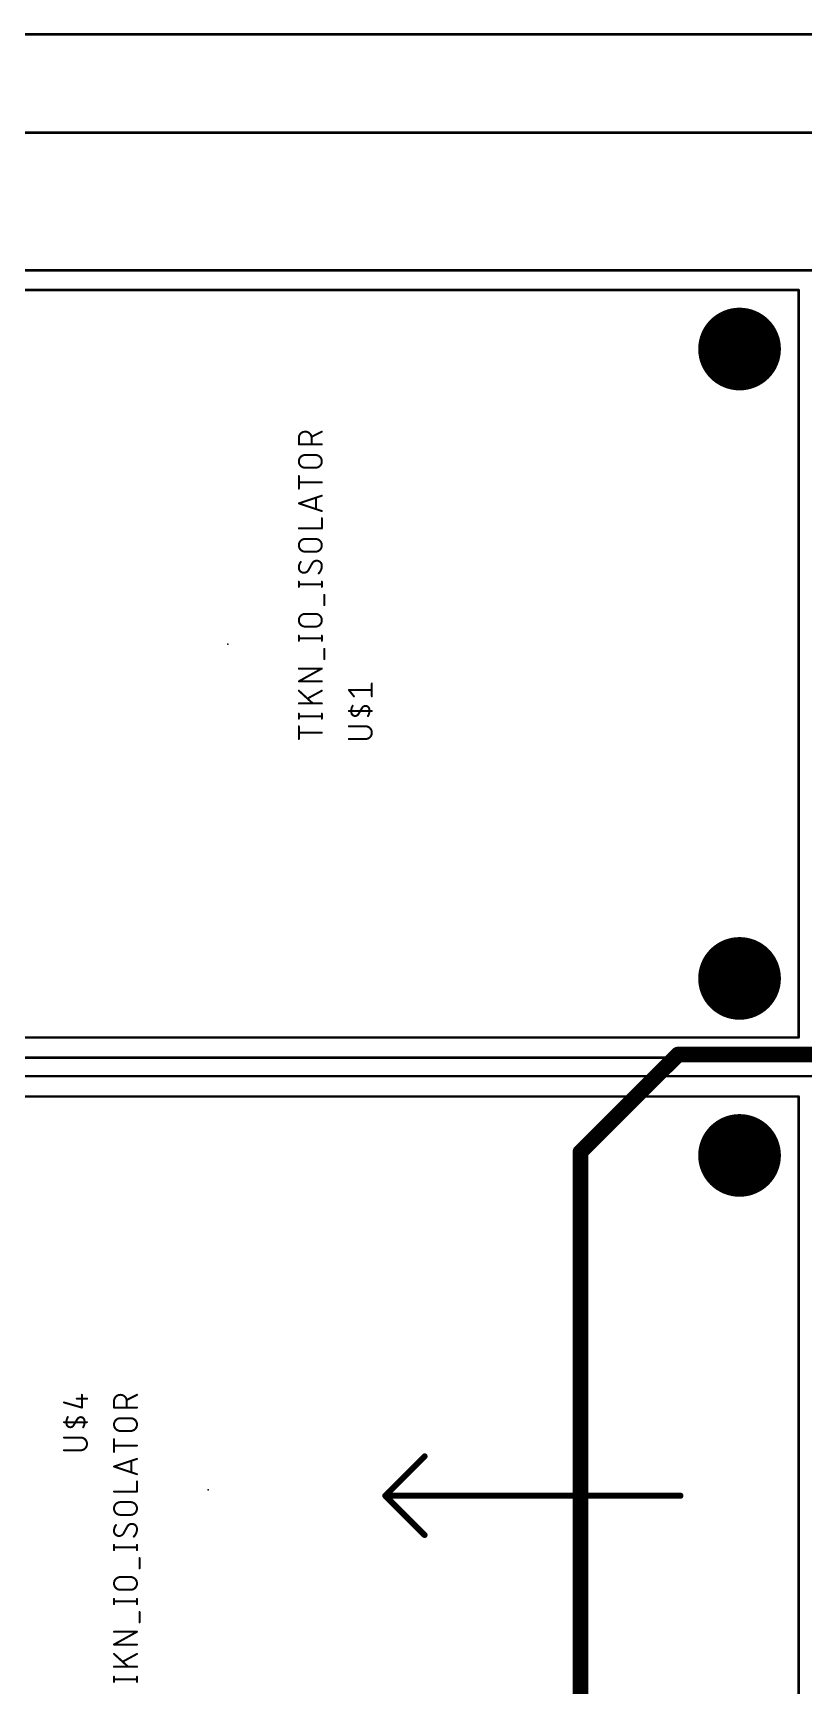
# Model space of a CAD drawing. Extents: x -13 to 157, y -166 to 8.
# Drawn here: x 44.1 to 83.3, y -84 to 0.1 of the extents above; entities that cross this region are included whole.
import ezdxf

# ---------------------------------------------------------------- set-up
doc = ezdxf.new("R2010")
doc.units = 0
for name, color, linetype in [('1', 12, 'CONTINUOUS'), ('20', 31, 'CONTINUOUS'), ('21', 253, 'CONTINUOUS'), ('23', 53, 'CONTINUOUS'), ('25', 253, 'CONTINUOUS'), ('29', 253, 'CONTINUOUS'), ('30', 253, 'CONTINUOUS'), ('51', 253, 'CONTINUOUS')]:
    doc.layers.add(name, color=color, linetype=linetype)

msp = doc.modelspace()

# ---------------------------------------------------------------- linework, layer by layer
at = {"layer": '1', "const_width": 0.8}
for points in [[(76.8718, -51.8718), (71.92, -56.8236)], [(76.8718, -51.8718), (89.97, -51.8718)], [(71.92, -96), (71.92, -56.8236)]]:
    msp.add_lwpolyline(points, dxfattribs=at)
at = {"layer": '1', "const_width": 0.4}
for points in [[(76.8718, -51.6718, 1), (76.8718, -52.0718)], [(77.0132, -52.0132, 1), (76.7304, -51.7304)], [(72.12, -56.8236, 1), (71.72, -56.8236)], [(71.7786, -56.6822, 1), (72.0614, -56.9651)]]:
    msp.add_lwpolyline(points, format="xyb", dxfattribs=at)
at = {"layer": '20'}
msp.add_line((132, 0), (0, 0), dxfattribs=at)
for centre in [(80, -16), (80, -48), (80, -57)]:
    msp.add_circle(centre, 2, dxfattribs=at)
at = {"layer": '21'}
for points, const_width in [([(15.5, -12), (91.5, -12)], 0.127), ([(35, -13), (83, -13)], 0.127), ([(83, -13), (83, -51)], 0.127), ([(58.7792, -20.1995), (58.2599, -20.4591)], 0.1016), ([(57.6108, -20.8486), (57.6108, -20.524)], 0.1016), ([(58.7792, -20.8486), (57.6108, -20.8486)], 0.1016), ([(58.2599, -20.524), (58.2599, -20.8486)], 0.1016), ([(57.9354, -21.3879), (58.4546, -21.3879)], 0.1016), ([(57.6108, -23.1038), (57.6108, -22.4547)], 0.1016), ([(58.4546, -22.037), (57.9354, -22.037)], 0.1016), ([(58.7792, -22.7793), (57.6108, -22.7793)], 0.1016), ([(57.6108, -23.8461), (58.7792, -23.4566)], 0.1016), ([(58.4871, -23.554), (58.4871, -24.1382)], 0.1016), ([(58.7792, -24.2355), (57.6108, -23.8461)], 0.1016), ([(57.6108, -25.1209), (58.7792, -25.1209)], 0.1016), ([(58.7792, -25.1209), (58.7792, -24.6016)], 0.1016), ([(57.9354, -25.6551), (58.4546, -25.6551)], 0.1016), ([(58.4546, -26.3042), (57.9354, -26.3042)], 0.1016), ([(58.2924, -26.8898), (58.0976, -27.2468)], 0.1016), ([(57.6108, -28.0907), (57.6108, -27.831)], 0.1016), ([(57.6108, -27.9609), (58.7792, -27.9609)], 0.1016), ([(58.7792, -28.0907), (58.7792, -27.831)], 0.1016), ([(58.909, -29.0206), (58.909, -28.5013)], 0.1016), ([(57.9354, -29.4651), (58.4546, -29.4651)], 0.1016), ([(58.4546, -30.1142), (57.9354, -30.1142)], 0.1016), ([(57.6108, -30.8339), (57.6108, -30.5742)], 0.1016), ([(57.6108, -30.7041), (58.7792, -30.7041)], 0.1016), ([(58.7792, -30.8339), (58.7792, -30.5742)], 0.1016), ([(58.909, -31.7638), (58.909, -31.2445)], 0.1016), ([(57.6108, -32.8955), (58.7792, -32.2464)], 0.1016), ([(58.7792, -32.2464), (57.6108, -32.2464)], 0.1016), ([(58.7792, -32.8955), (57.6108, -32.8955)], 0.1016), ([(57.6108, -33.3725), (58.3248, -34.0216)], 0.1016), ([(58.7792, -33.3725), (58.0652, -33.7619)], 0.1016), ([(60.4104, -33.6575), (60.1508, -33.333)], 0.1016), ([(60.1508, -33.333), (61.3192, -33.333)], 0.1016), ([(61.3192, -33.6575), (61.3192, -33.0084)], 0.1016), ([(58.7792, -34.0216), (57.6108, -34.0216)], 0.1016), ([(61.3192, -34.3997), (60.1508, -34.3997)], 0.1016), ([(60.735, -34.3997), (60.6376, -34.562)], 0.1016), ([(60.735, -34.3997), (60.8324, -34.2375)], 0.1016), ([(57.6108, -34.7963), (57.6108, -34.5366)], 0.1016), ([(57.6108, -34.6664), (58.7792, -34.6664)], 0.1016), ([(57.6108, -35.8292), (57.6108, -35.1801)], 0.1016), ([(58.7792, -34.7963), (58.7792, -34.5366)], 0.1016), ([(60.9946, -35.1801), (60.1508, -35.1801)], 0.1016), ([(58.7792, -35.5046), (57.6108, -35.5046)], 0.1016), ([(60.1508, -35.8292), (60.9946, -35.8292)], 0.1016), ([(83, -51), (35, -51)], 0.127), ([(15.5, -52.032), (91.5, -52.032)], 0.127), ([(91.5, -52.968), (15.5, -52.968)], 0.127), ([(35, -54), (83, -54)], 0.127), ([(83, -54), (83, -92)], 0.127), ([(45.6808, -69.5603), (46.5896, -69.8199)], 0.1016), ([(46.3299, -69.3655), (46.8492, -69.3655)], 0.1016), ([(46.5896, -69.8199), (46.5896, -69.1708)], 0.1016), ([(48.2208, -69.8199), (48.2208, -69.4954)], 0.1016), ([(49.3892, -69.1708), (48.8699, -69.4304)], 0.1016), ([(48.8699, -69.4954), (48.8699, -69.8199)], 0.1016), ([(46.8492, -70.5622), (45.6808, -70.5622)], 0.1016), ([(46.265, -70.5622), (46.1676, -70.7244)], 0.1016), ([(46.265, -70.5622), (46.3624, -70.3999)], 0.1016), ([(49.3892, -69.8199), (48.2208, -69.8199)], 0.1016), ([(48.5454, -70.3593), (49.0646, -70.3593)], 0.1016), ([(46.5246, -71.3425), (45.6808, -71.3425)], 0.1016), ([(48.2208, -72.0752), (48.2208, -71.4261)], 0.1016), ([(49.0646, -71.0084), (48.5454, -71.0084)], 0.1016), ([(45.6808, -71.9916), (46.5246, -71.9916)], 0.1016), ([(49.3892, -71.7506), (48.2208, -71.7506)], 0.1016), ([(48.2208, -72.8174), (49.3892, -72.4279)], 0.1016), ([(49.3892, -73.2069), (48.2208, -72.8174)], 0.1016), ([(49.0971, -72.5253), (49.0971, -73.1095)], 0.1016), ([(49.3892, -74.0922), (49.3892, -73.5729)], 0.1016), ([(48.2208, -74.0922), (49.3892, -74.0922)], 0.1016), ([(48.5454, -74.6265), (49.0646, -74.6265)], 0.1016), ([(49.0646, -75.2756), (48.5454, -75.2756)], 0.1016), ([(48.9024, -75.8612), (48.7076, -76.2182)], 0.1016), ([(48.2208, -77.062), (48.2208, -76.8024)], 0.1016), ([(48.2208, -76.9322), (49.3892, -76.9322)], 0.1016), ([(49.3892, -77.062), (49.3892, -76.8024)], 0.1016), ([(49.519, -77.9919), (49.519, -77.4727)], 0.1016), ([(48.5454, -78.4364), (49.0646, -78.4364)], 0.1016), ([(48.2208, -79.8052), (48.2208, -79.5456)], 0.1016), ([(48.2208, -79.6754), (49.3892, -79.6754)], 0.1016), ([(49.0646, -79.0856), (48.5454, -79.0856)], 0.1016), ([(49.3892, -79.8052), (49.3892, -79.5456)], 0.1016), ([(49.519, -80.7351), (49.519, -80.2159)], 0.1016), ([(48.2208, -81.8669), (49.3892, -81.2177)], 0.1016), ([(49.3892, -81.2177), (48.2208, -81.2177)], 0.1016), ([(49.3892, -81.8669), (48.2208, -81.8669)], 0.1016), ([(48.2208, -82.3438), (48.9348, -82.9929)], 0.1016), ([(49.3892, -82.3438), (48.6752, -82.7333)], 0.1016), ([(49.3892, -82.9929), (48.2208, -82.9929)], 0.1016), ([(48.2208, -83.7676), (48.2208, -83.508)], 0.1016), ([(48.2208, -83.6378), (49.3892, -83.6378)], 0.1016), ([(49.3892, -83.7676), (49.3892, -83.508)], 0.1016)]:
    msp.add_lwpolyline(points, dxfattribs=dict(at, const_width=const_width))
for points, const_width in [([(83.0318, -13, 1), (82.9682, -13)], 0.0635), ([(83, -13.0318, 1), (83, -12.9682)], 0.0635), ([(58.2599, -20.524, 1), (57.6108, -20.524)], 0.1016), ([(58.7906, -20.2222, 1), (58.7678, -20.1767)], 0.0508), ([(57.6362, -20.524, 1), (57.5854, -20.524)], 0.0508), ([(57.5854, -20.524, 1), (57.6362, -20.524)], 0.0508), ([(57.6108, -20.8232, 1), (57.6108, -20.874)], 0.0508), ([(57.5854, -20.8486, 1), (57.6362, -20.8486)], 0.0508), ([(58.2853, -20.524, 1), (58.2345, -20.524)], 0.0508), ([(58.2345, -20.524, 1), (58.2853, -20.524)], 0.0508), ([(58.2345, -20.8486, 1), (58.2853, -20.8486)], 0.0508), ([(58.2486, -20.4364, 1), (58.2713, -20.4818)], 0.0508), ([(58.7792, -20.874, 1), (58.7792, -20.8232)], 0.0508), ([(57.9354, -21.3879, 1), (57.9354, -22.037)], 0.1016), ([(57.9354, -21.3625, 1), (57.9354, -21.4133)], 0.0508), ([(57.9354, -21.4133, 1), (57.9354, -21.3625)], 0.0508), ([(58.4546, -22.037, 1), (58.4546, -21.3879)], 0.1016), ([(58.4546, -21.3625, 1), (58.4546, -21.4133)], 0.0508), ([(58.4546, -21.4133, 1), (58.4546, -21.3625)], 0.0508), ([(57.6362, -22.4547, 1), (57.5854, -22.4547)], 0.0508), ([(57.9354, -22.0116, 1), (57.9354, -22.0624)], 0.0508), ([(57.9354, -22.0624, 1), (57.9354, -22.0116)], 0.0508), ([(58.4546, -22.0116, 1), (58.4546, -22.0624)], 0.0508), ([(58.4546, -22.0624, 1), (58.4546, -22.0116)], 0.0508), ([(57.6108, -22.7539, 1), (57.6108, -22.8047)], 0.0508), ([(57.5854, -23.1038, 1), (57.6362, -23.1038)], 0.0508), ([(58.5125, -23.554, 1), (58.4617, -23.554)], 0.0508), ([(58.7872, -23.4807, 1), (58.7712, -23.4325)], 0.0508), ([(58.7792, -22.8047, 1), (58.7792, -22.7539)], 0.0508), ([(57.6188, -23.822, 1), (57.6028, -23.8702)], 0.0508), ([(57.6028, -23.822, 1), (57.6188, -23.8702)], 0.0508), ([(58.4617, -24.1382, 1), (58.5125, -24.1382)], 0.0508), ([(58.7712, -24.2596, 1), (58.7872, -24.2114)], 0.0508), ([(57.6108, -25.0955, 1), (57.6108, -25.1463)], 0.0508), ([(58.8046, -24.6016, 1), (58.7538, -24.6016)], 0.0508), ([(58.7538, -25.1209, 1), (58.8046, -25.1209)], 0.0508), ([(58.7792, -25.1463, 1), (58.7792, -25.0955)], 0.0508), ([(57.9354, -25.6551, 1), (57.9354, -26.3042)], 0.1016), ([(57.9354, -25.6297, 1), (57.9354, -25.6805)], 0.0508), ([(57.9354, -25.6805, 1), (57.9354, -25.6297)], 0.0508), ([(58.4546, -26.3042, 1), (58.4546, -25.6551)], 0.1016), ([(58.4546, -25.6297, 1), (58.4546, -25.6805)], 0.0508), ([(58.4546, -25.6805, 1), (58.4546, -25.6297)], 0.0508), ([(57.7082, -26.8249, 0.1623), (57.6108, -27.117)], 0.1016), ([(57.7285, -26.8402, 1), (57.6878, -26.8097)], 0.0508), ([(57.9354, -26.2788, 1), (57.9354, -26.3296)], 0.0508), ([(57.9354, -26.3296, 1), (57.9354, -26.2788)], 0.0508), ([(58.5196, -26.76, 0.2656), (58.2924, -26.8898)], 0.1016), ([(58.2705, -26.8769, 1), (58.3143, -26.9027)], 0.0508), ([(58.3147, -26.902, 1), (58.2701, -26.8777)], 0.0508), ([(58.4546, -26.2788, 1), (58.4546, -26.3296)], 0.0508), ([(58.4546, -26.3296, 1), (58.4546, -26.2788)], 0.0508), ([(58.7792, -27.0196, 0.4142), (58.5196, -26.76)], 0.1016), ([(58.5196, -26.7346, 1), (58.5196, -26.7854)], 0.0508), ([(58.5196, -26.7854, 1), (58.5196, -26.7346)], 0.0508), ([(57.6108, -27.117, 0.4142), (57.8704, -27.3767)], 0.1016), ([(57.6362, -27.117, 1), (57.5854, -27.117)], 0.0508), ([(57.5854, -27.117, 1), (57.6362, -27.117)], 0.0508), ([(57.8704, -27.3767, 0.2656), (58.0976, -27.2468)], 0.1016), ([(57.8704, -27.3513, 1), (57.8704, -27.4021)], 0.0508), ([(57.8704, -27.4021, 1), (57.8704, -27.3513)], 0.0508), ([(58.0753, -27.2347, 1), (58.1199, -27.259)], 0.0508), ([(58.1195, -27.2597, 1), (58.0758, -27.2339)], 0.0508), ([(58.6169, -27.4091, 0.2), (58.7792, -27.0196)], 0.1016), ([(58.599, -27.3911, 1), (58.6348, -27.4271)], 0.0508), ([(58.8046, -27.0196, 1), (58.7538, -27.0196)], 0.0508), ([(58.7538, -27.0196, 1), (58.8046, -27.0196)], 0.0508), ([(57.6362, -27.831, 1), (57.5854, -27.831)], 0.0508), ([(57.6108, -27.9355, 1), (57.6108, -27.9863)], 0.0508), ([(57.5854, -28.0907, 1), (57.6362, -28.0907)], 0.0508), ([(58.8046, -27.831, 1), (58.7538, -27.831)], 0.0508), ([(58.7538, -28.0907, 1), (58.8046, -28.0907)], 0.0508), ([(58.7792, -27.9863, 1), (58.7792, -27.9355)], 0.0508), ([(58.9344, -28.5013, 1), (58.8836, -28.5013)], 0.0508), ([(58.8836, -29.0206, 1), (58.9344, -29.0206)], 0.0508), ([(57.9354, -29.4651, 1), (57.9354, -30.1142)], 0.1016), ([(57.9354, -29.4397, 1), (57.9354, -29.4905)], 0.0508), ([(57.9354, -30.0888, 1), (57.9354, -30.1396)], 0.0508), ([(57.9354, -29.4905, 1), (57.9354, -29.4397)], 0.0508), ([(57.9354, -30.1396, 1), (57.9354, -30.0888)], 0.0508), ([(58.4546, -30.1142, 1), (58.4546, -29.4651)], 0.1016), ([(58.4546, -29.4397, 1), (58.4546, -29.4905)], 0.0508), ([(58.4546, -30.0888, 1), (58.4546, -30.1396)], 0.0508), ([(58.4546, -29.4905, 1), (58.4546, -29.4397)], 0.0508), ([(58.4546, -30.1396, 1), (58.4546, -30.0888)], 0.0508), ([(57.6362, -30.5742, 1), (57.5854, -30.5742)], 0.0508), ([(57.6108, -30.6787, 1), (57.6108, -30.7295)], 0.0508), ([(57.5854, -30.8339, 1), (57.6362, -30.8339)], 0.0508), ([(58.8046, -30.5742, 1), (58.7538, -30.5742)], 0.0508), ([(58.7538, -30.8339, 1), (58.8046, -30.8339)], 0.0508), ([(58.7792, -30.7295, 1), (58.7792, -30.6787)], 0.0508), ([(58.9344, -31.2445, 1), (58.8836, -31.2445)], 0.0508), ([(58.8836, -31.7638, 1), (58.9344, -31.7638)], 0.0508), ([(57.6108, -32.221, 1), (57.6108, -32.2718)], 0.0508), ([(58.7915, -32.2686, 1), (58.7669, -32.2242)], 0.0508), ([(58.7792, -32.2718, 1), (58.7792, -32.221)], 0.0508), ([(57.6108, -32.8701, 1), (57.6108, -32.9209)], 0.0508), ([(57.5985, -32.8733, 1), (57.6231, -32.9177)], 0.0508), ([(57.6279, -33.3537, 1), (57.5937, -33.3913)], 0.0508), ([(58.7914, -33.3948, 1), (58.767, -33.3502)], 0.0508), ([(58.7792, -32.9209, 1), (58.7792, -32.8701)], 0.0508), ([(60.1706, -33.3171, 1), (60.131, -33.3488)], 0.0508), ([(60.1508, -33.3076, 1), (60.1508, -33.3584)], 0.0508), ([(61.3446, -33.0084, 1), (61.2938, -33.0084)], 0.0508), ([(61.3192, -33.3584, 1), (61.3192, -33.3076)], 0.0508), ([(57.6108, -33.9962, 1), (57.6108, -34.047)], 0.0508), ([(58.053, -33.7396, 1), (58.0773, -33.7842)], 0.0508), ([(58.3077, -34.0404, 1), (58.3419, -34.0028)], 0.0508), ([(58.7792, -34.047, 1), (58.7792, -33.9962)], 0.0508), ([(60.1508, -34.3743, 1), (60.1508, -34.4251)], 0.0508), ([(60.3455, -34.1401, 0.1823), (60.2806, -34.4971)], 0.1016), ([(60.2806, -34.4971, 0.6917), (60.6376, -34.562)], 0.1016), ([(60.3056, -34.4926, 1), (60.2556, -34.5017)], 0.0508), ([(60.3673, -34.1532, 1), (60.3238, -34.127)], 0.0508), ([(60.3906, -33.6734, 1), (60.4303, -33.6416)], 0.0508), ([(60.7132, -34.3867, 1), (60.7568, -34.4128)], 0.0508), ([(60.7568, -34.4128, 1), (60.7132, -34.3867)], 0.0508), ([(61.1894, -34.3024, 0.6917), (60.8324, -34.2375)], 0.1016), ([(60.8106, -34.2244, 1), (60.8541, -34.2505)], 0.0508), ([(60.8541, -34.2505, 1), (60.8106, -34.2244)], 0.0508), ([(61.1245, -34.6594, 0.1823), (61.1894, -34.3024)], 0.1016), ([(61.2144, -34.2978, 1), (61.1644, -34.3069)], 0.0508), ([(61.1644, -34.3069, 1), (61.2144, -34.2978)], 0.0508), ([(61.2938, -33.6575, 1), (61.3446, -33.6575)], 0.0508), ([(61.3192, -34.4251, 1), (61.3192, -34.3743)], 0.0508), ([(57.6362, -34.5366, 1), (57.5854, -34.5366)], 0.0508), ([(57.6108, -34.641, 1), (57.6108, -34.6918)], 0.0508), ([(57.5854, -34.7963, 1), (57.6362, -34.7963)], 0.0508), ([(57.6362, -35.1801, 1), (57.5854, -35.1801)], 0.0508), ([(58.8046, -34.5366, 1), (58.7538, -34.5366)], 0.0508), ([(58.7538, -34.7963, 1), (58.8046, -34.7963)], 0.0508), ([(58.7792, -34.6918, 1), (58.7792, -34.641)], 0.0508), ([(60.1508, -35.1547, 1), (60.1508, -35.2055)], 0.0508), ([(60.2556, -34.5017, 1), (60.3056, -34.4926)], 0.0508), ([(60.6159, -34.549, 1), (60.6594, -34.5751)], 0.0508), ([(60.6594, -34.5751, 1), (60.6159, -34.549)], 0.0508), ([(60.9946, -35.8292, 1), (60.9946, -35.1801)], 0.1016), ([(60.9946, -35.1547, 1), (60.9946, -35.2055)], 0.0508), ([(60.9946, -35.2055, 1), (60.9946, -35.1547)], 0.0508), ([(61.1027, -34.6463, 1), (61.1462, -34.6725)], 0.0508), ([(57.6108, -35.4792, 1), (57.6108, -35.53)], 0.0508), ([(57.5854, -35.8292, 1), (57.6362, -35.8292)], 0.0508), ([(58.7792, -35.53, 1), (58.7792, -35.4792)], 0.0508), ([(60.1508, -35.8038, 1), (60.1508, -35.8546)], 0.0508), ([(60.9946, -35.8038, 1), (60.9946, -35.8546)], 0.0508), ([(60.9946, -35.8546, 1), (60.9946, -35.8038)], 0.0508), ([(82.9682, -51, 1), (83.0318, -51)], 0.0635), ([(83, -51.0318, 1), (83, -50.9682)], 0.0635), ([(83.0318, -54, 1), (82.9682, -54)], 0.0635), ([(83, -54.0318, 1), (83, -53.9682)], 0.0635), ([(45.6878, -69.5358, 1), (45.6738, -69.5847)], 0.0508), ([(46.3299, -69.3401, 1), (46.3299, -69.3909)], 0.0508), ([(46.615, -69.1708, 1), (46.5642, -69.1708)], 0.0508), ([(46.8492, -69.3909, 1), (46.8492, -69.3401)], 0.0508), ([(48.8699, -69.4954, 1), (48.2208, -69.4954)], 0.1016), ([(48.2462, -69.4954, 1), (48.1954, -69.4954)], 0.0508), ([(48.1954, -69.4954, 1), (48.2462, -69.4954)], 0.0508), ([(48.8586, -69.4077, 1), (48.8813, -69.4532)], 0.0508), ([(48.8953, -69.4954, 1), (48.8445, -69.4954)], 0.0508), ([(48.8445, -69.4954, 1), (48.8953, -69.4954)], 0.0508), ([(49.4006, -69.1935, 1), (49.3778, -69.1481)], 0.0508), ([(45.6808, -70.5368, 1), (45.6808, -70.5876)], 0.0508), ([(45.8755, -70.3025, 0.1823), (45.8106, -70.6595)], 0.1016), ([(45.8973, -70.3156, 1), (45.8538, -70.2894)], 0.0508), ([(46.2432, -70.5491, 1), (46.2868, -70.5752)], 0.0508), ([(46.2868, -70.5752, 1), (46.2432, -70.5491)], 0.0508), ([(46.7194, -70.4648, 0.6917), (46.3624, -70.3999)], 0.1016), ([(46.3406, -70.3868, 1), (46.3841, -70.4129)], 0.0508), ([(46.3841, -70.4129, 1), (46.3406, -70.3868)], 0.0508), ([(46.5642, -69.8199, 1), (46.615, -69.8199)], 0.0508), ([(46.5826, -69.8443, 1), (46.5965, -69.7955)], 0.0508), ([(46.6545, -70.8218, 0.1823), (46.7194, -70.4648)], 0.1016), ([(46.7444, -70.4602, 1), (46.6944, -70.4694)], 0.0508), ([(46.6944, -70.4694, 1), (46.7444, -70.4602)], 0.0508), ([(46.8492, -70.5876, 1), (46.8492, -70.5368)], 0.0508), ([(48.2208, -69.7945, 1), (48.2208, -69.8453)], 0.0508), ([(48.1954, -69.8199, 1), (48.2462, -69.8199)], 0.0508), ([(48.5454, -70.3593, 1), (48.5454, -71.0084)], 0.1016), ([(48.5454, -70.3339, 1), (48.5454, -70.3847)], 0.0508), ([(48.5454, -70.3847, 1), (48.5454, -70.3339)], 0.0508), ([(48.8445, -69.8199, 1), (48.8953, -69.8199)], 0.0508), ([(49.0646, -71.0084, 1), (49.0646, -70.3593)], 0.1016), ([(49.0646, -70.3339, 1), (49.0646, -70.3847)], 0.0508), ([(49.0646, -70.3847, 1), (49.0646, -70.3339)], 0.0508), ([(49.3892, -69.8453, 1), (49.3892, -69.7945)], 0.0508), ([(45.6808, -71.3171, 1), (45.6808, -71.3679)], 0.0508), ([(45.8106, -70.6595, 0.6917), (46.1676, -70.7244)], 0.1016), ([(45.8356, -70.655, 1), (45.7856, -70.6641)], 0.0508), ([(45.7856, -70.6641, 1), (45.8356, -70.655)], 0.0508), ([(46.1459, -70.7114, 1), (46.1894, -70.7375)], 0.0508), ([(46.1894, -70.7375, 1), (46.1459, -70.7114)], 0.0508), ([(46.5246, -71.9916, 1), (46.5246, -71.3425)], 0.1016), ([(46.5246, -71.3171, 1), (46.5246, -71.3679)], 0.0508), ([(46.5246, -71.3679, 1), (46.5246, -71.3171)], 0.0508), ([(46.6327, -70.8087, 1), (46.6762, -70.8349)], 0.0508), ([(48.2462, -71.4261, 1), (48.1954, -71.4261)], 0.0508), ([(48.5454, -70.983, 1), (48.5454, -71.0338)], 0.0508), ([(48.5454, -71.0338, 1), (48.5454, -70.983)], 0.0508), ([(49.0646, -70.983, 1), (49.0646, -71.0338)], 0.0508), ([(49.0646, -71.0338, 1), (49.0646, -70.983)], 0.0508), ([(45.6808, -71.9662, 1), (45.6808, -72.017)], 0.0508), ([(46.5246, -71.9662, 1), (46.5246, -72.017)], 0.0508), ([(46.5246, -72.017, 1), (46.5246, -71.9662)], 0.0508), ([(48.2208, -71.7252, 1), (48.2208, -71.776)], 0.0508), ([(48.1954, -72.0752, 1), (48.2462, -72.0752)], 0.0508), ([(49.3892, -71.776, 1), (49.3892, -71.7252)], 0.0508), ([(48.2288, -72.7933, 1), (48.2128, -72.8415)], 0.0508), ([(48.2128, -72.7933, 1), (48.2288, -72.8415)], 0.0508), ([(49.1225, -72.5253, 1), (49.0717, -72.5253)], 0.0508), ([(49.0717, -73.1095, 1), (49.1225, -73.1095)], 0.0508), ([(49.3972, -72.452, 1), (49.3812, -72.4038)], 0.0508), ([(49.4146, -73.5729, 1), (49.3638, -73.5729)], 0.0508), ([(49.3812, -73.231, 1), (49.3972, -73.1828)], 0.0508), ([(48.2208, -74.0668, 1), (48.2208, -74.1176)], 0.0508), ([(48.5454, -74.6265, 1), (48.5454, -75.2756)], 0.1016), ([(48.5454, -74.6011, 1), (48.5454, -74.6519)], 0.0508), ([(48.5454, -74.6519, 1), (48.5454, -74.6011)], 0.0508), ([(49.0646, -75.2756, 1), (49.0646, -74.6265)], 0.1016), ([(49.0646, -74.6011, 1), (49.0646, -74.6519)], 0.0508), ([(49.0646, -74.6519, 1), (49.0646, -74.6011)], 0.0508), ([(49.3638, -74.0922, 1), (49.4146, -74.0922)], 0.0508), ([(49.3892, -74.1176, 1), (49.3892, -74.0668)], 0.0508), ([(48.5454, -75.2502, 1), (48.5454, -75.301)], 0.0508), ([(48.5454, -75.301, 1), (48.5454, -75.2502)], 0.0508), ([(49.0646, -75.2502, 1), (49.0646, -75.301)], 0.0508), ([(49.0646, -75.301, 1), (49.0646, -75.2502)], 0.0508), ([(48.3182, -75.7963, 0.1623), (48.2208, -76.0884)], 0.1016), ([(48.2208, -76.0884, 0.4142), (48.4804, -76.348)], 0.1016), ([(48.2462, -76.0884, 1), (48.1954, -76.0884)], 0.0508), ([(48.1954, -76.0884, 1), (48.2462, -76.0884)], 0.0508), ([(48.3385, -75.8115, 1), (48.2978, -75.781)], 0.0508), ([(48.4804, -76.348, 0.2656), (48.7076, -76.2182)], 0.1016), ([(48.4804, -76.3226, 1), (48.4804, -76.3734)], 0.0508), ([(48.4804, -76.3734, 1), (48.4804, -76.3226)], 0.0508), ([(48.6853, -76.206, 1), (48.7299, -76.2303)], 0.0508), ([(48.7295, -76.2311, 1), (48.6858, -76.2053)], 0.0508), ([(49.1296, -75.7314, 0.2656), (48.9024, -75.8612)], 0.1016), ([(48.8805, -75.8483, 1), (48.9243, -75.8741)], 0.0508), ([(48.9247, -75.8733, 1), (48.8801, -75.849)], 0.0508), ([(49.3892, -75.991, 0.4142), (49.1296, -75.7314)], 0.1016), ([(49.1296, -75.706, 1), (49.1296, -75.7568)], 0.0508), ([(49.1296, -75.7567, 1), (49.1296, -75.706)], 0.0508), ([(49.2269, -76.3805, 0.2), (49.3892, -75.991)], 0.1016), ([(49.209, -76.3624, 1), (49.2448, -76.3985)], 0.0508), ([(49.4146, -75.991, 1), (49.3638, -75.991)], 0.0508), ([(49.3638, -75.991, 1), (49.4146, -75.991)], 0.0508), ([(48.2462, -76.8024, 1), (48.1954, -76.8024)], 0.0508), ([(48.2208, -76.9068, 1), (48.2208, -76.9576)], 0.0508), ([(48.1954, -77.062, 1), (48.2462, -77.062)], 0.0508), ([(49.4146, -76.8024, 1), (49.3638, -76.8024)], 0.0508), ([(49.3638, -77.062, 1), (49.4146, -77.062)], 0.0508), ([(49.3892, -76.9576, 1), (49.3892, -76.9068)], 0.0508), ([(49.5444, -77.4727, 1), (49.4936, -77.4727)], 0.0508), ([(49.4936, -77.9919, 1), (49.5444, -77.9919)], 0.0508), ([(48.5454, -78.4364, 1), (48.5454, -79.0856)], 0.1016), ([(48.5454, -78.411, 1), (48.5454, -78.4618)], 0.0508), ([(48.5454, -78.4618, 1), (48.5454, -78.411)], 0.0508), ([(49.0646, -79.0856, 1), (49.0646, -78.4364)], 0.1016), ([(49.0646, -78.411, 1), (49.0646, -78.4618)], 0.0508), ([(49.0646, -78.4618, 1), (49.0646, -78.411)], 0.0508), ([(48.2462, -79.5456, 1), (48.1954, -79.5456)], 0.0508), ([(48.2208, -79.65, 1), (48.2208, -79.7008)], 0.0508), ([(48.1954, -79.8052, 1), (48.2462, -79.8052)], 0.0508), ([(48.5454, -79.0602, 1), (48.5454, -79.111)], 0.0508), ([(48.5454, -79.111, 1), (48.5454, -79.0602)], 0.0508), ([(49.0646, -79.0602, 1), (49.0646, -79.111)], 0.0508), ([(49.0646, -79.111, 1), (49.0646, -79.0602)], 0.0508), ([(49.4146, -79.5456, 1), (49.3638, -79.5456)], 0.0508), ([(49.3638, -79.8052, 1), (49.4146, -79.8052)], 0.0508), ([(49.3892, -79.7008, 1), (49.3892, -79.65)], 0.0508), ([(49.5444, -80.2159, 1), (49.4936, -80.2159)], 0.0508), ([(48.2208, -81.1923, 1), (48.2208, -81.2431)], 0.0508), ([(49.4015, -81.2399, 1), (49.3769, -81.1955)], 0.0508), ([(49.3892, -81.2431, 1), (49.3892, -81.1923)], 0.0508), ([(49.4936, -80.7351, 1), (49.5444, -80.7351)], 0.0508), ([(48.2208, -81.8415, 1), (48.2208, -81.8923)], 0.0508), ([(48.2085, -81.8446, 1), (48.2331, -81.8891)], 0.0508), ([(48.2379, -82.325, 1), (48.2037, -82.3626)], 0.0508), ([(49.4014, -82.3661, 1), (49.377, -82.3215)], 0.0508), ([(49.3892, -81.8923, 1), (49.3892, -81.8415)], 0.0508), ([(48.2208, -82.9675, 1), (48.2208, -83.0183)], 0.0508), ([(48.663, -82.711, 1), (48.6873, -82.7556)], 0.0508), ([(48.9177, -83.0117, 1), (48.9519, -82.9741)], 0.0508), ([(49.3892, -83.0183, 1), (49.3892, -82.9675)], 0.0508), ([(48.2462, -83.508, 1), (48.1954, -83.508)], 0.0508), ([(48.2208, -83.6124, 1), (48.2208, -83.6632)], 0.0508), ([(48.1954, -83.7676, 1), (48.2462, -83.7676)], 0.0508), ([(49.4146, -83.508, 1), (49.3638, -83.508)], 0.0508), ([(49.3638, -83.7676, 1), (49.4146, -83.7676)], 0.0508), ([(49.3892, -83.6632, 1), (49.3892, -83.6124)], 0.0508)]:
    msp.add_lwpolyline(points, format="xyb", dxfattribs=dict(at, const_width=const_width))
at = {"layer": '23'}
for p in [(54, -31), (53, -74)]:
    msp.add_point(p, dxfattribs=at)
at = {"layer": '25', "const_width": 0.3048}
for points in [[(62, -74.3), (64, -72.3)], [(77, -74.3), (62, -74.3)], [(62, -74.3), (64, -76.3)]]:
    msp.add_lwpolyline(points, dxfattribs=at)
at = {"layer": '25', "const_width": 0.1524}
for points in [[(64.0539, -72.3539, 1), (63.9461, -72.2461)], [(62, -74.2238, 1), (62, -74.3762)], [(62.0539, -74.2461, 1), (61.9461, -74.3539)], [(61.9461, -74.2461, 1), (62.0539, -74.3539)], [(77, -74.3762, 1), (77, -74.2238)], [(63.9461, -76.3539, 1), (64.0539, -76.2461)]]:
    msp.add_lwpolyline(points, format="xyb", dxfattribs=at)
at = {"layer": '29', "const_width": 2.1016}
for points in [[(80, -17.0508, 1), (80, -14.9492, 1), (80, -17.0508)], [(80, -49.0508, 1), (80, -46.9492, 1), (80, -49.0508)], [(80, -58.0508, 1), (80, -55.9492, 1), (80, -58.0508)]]:
    msp.add_lwpolyline(points, format="xyb", dxfattribs=at)
at = {"layer": '30', "const_width": 2.1016}
for points in [[(80, -17.0508, 1), (80, -14.9492, 1), (80, -17.0508)], [(80, -49.0508, 1), (80, -46.9492, 1), (80, -49.0508)], [(80, -58.0508, 1), (80, -55.9492, 1), (80, -58.0508)]]:
    msp.add_lwpolyline(points, format="xyb", dxfattribs=at)
at = {"layer": '51', "const_width": 0.13}
for points in [[(0, 0), (145.46, 0)], [(0, -5), (145.46, -5)]]:
    msp.add_lwpolyline(points, dxfattribs=at)

doc.saveas('drawing.dxf')
